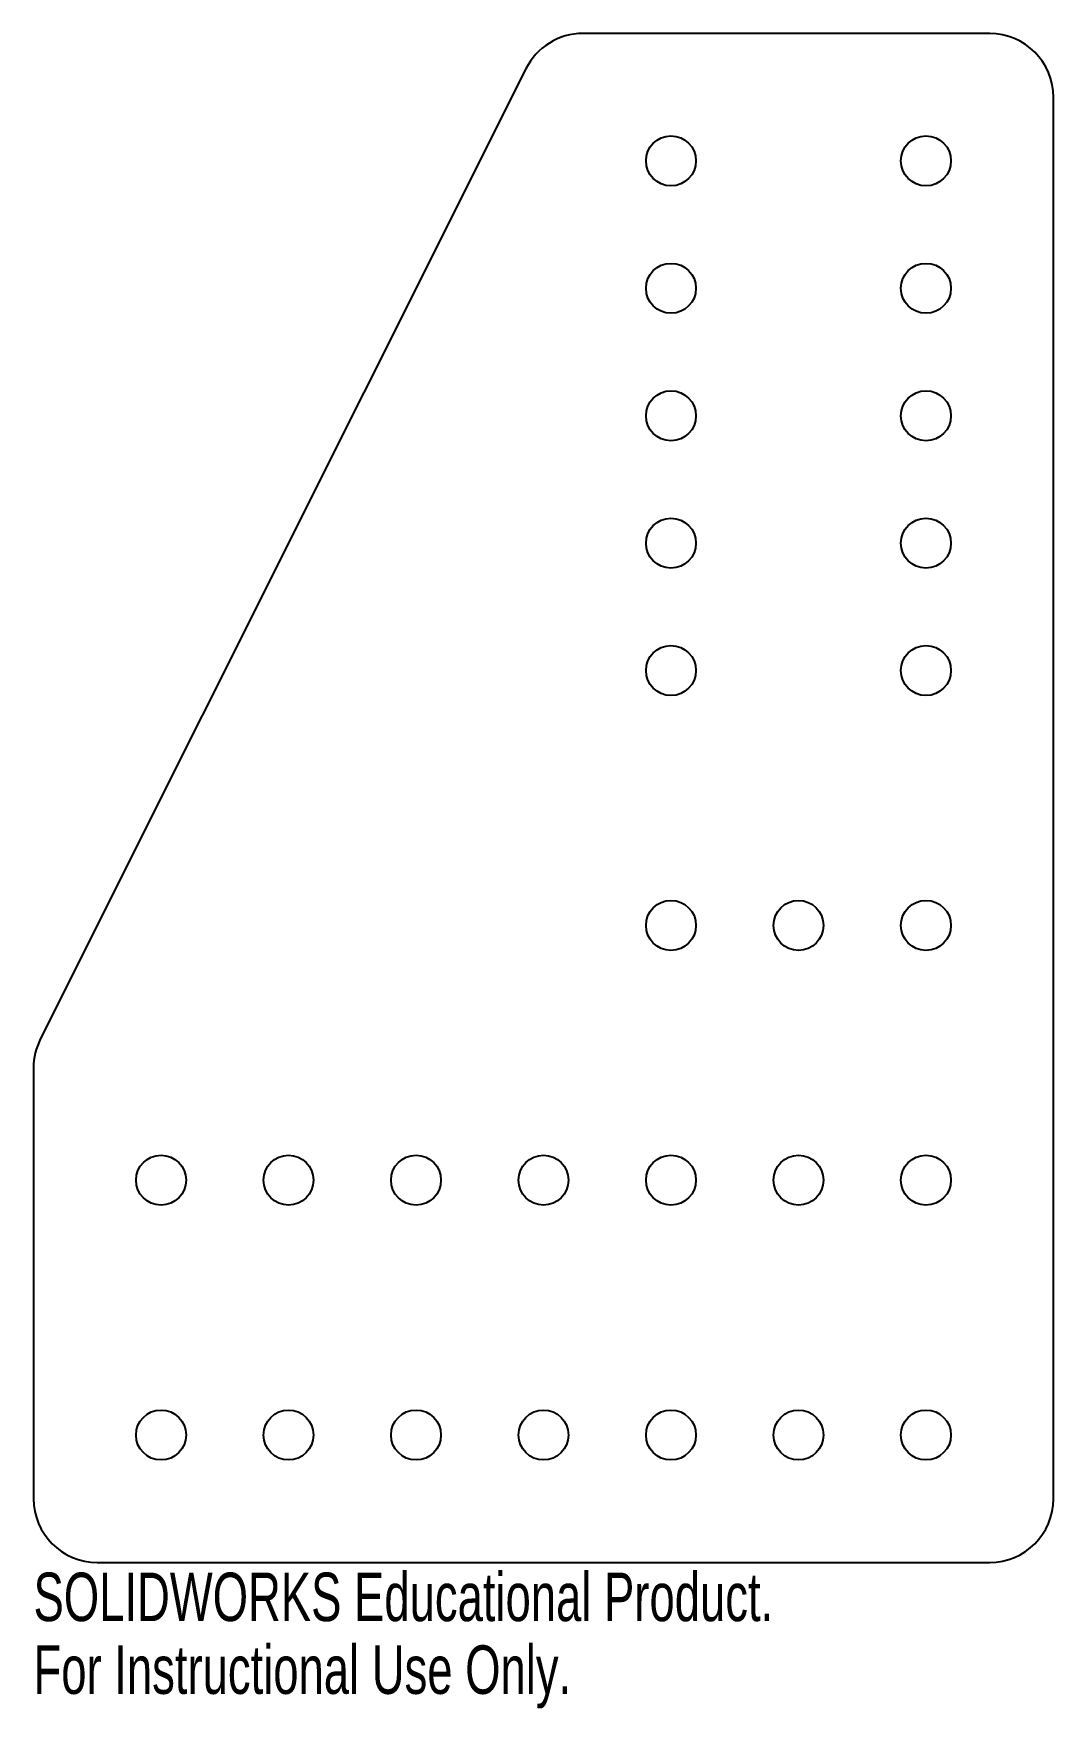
# Model space of a CAD drawing. Header units: inches. Extents: x 0 to 4, y -0.57 to 6.
import ezdxf

# ---------------------------------------------------------------- set-up
doc = ezdxf.new("R2010")
doc.units = ezdxf.units.IN
doc.header["$MEASUREMENT"] = 0
doc.styles.add('SLDTEXTSTYLE0', font='TXT', dxfattribs={"width": 0.7})

msp = doc.modelspace()

# ---------------------------------------------------------------- linework, layer by layer
at = {"color": 7, "linetype": 'Continuous', "lineweight": 25}
for p, q in [((3.75, 6), (2.1545, 6)), ((1.9309, 5.8618), (0.0264, 2.0528)), ((4, 0.25), (4, 5.75)), ((0, 1.941), (0, 0.25)), ((0.25, 0), (3.75, 0))]:
    msp.add_line(p, q, dxfattribs=at)
for centre in [(2.5, 5.5), (3.5, 5.5), (2.5, 5), (3.5, 5), (2.5, 4.5), (3.5, 4.5), (2.5, 4), (3.5, 4), (2.5, 3.5), (3.5, 3.5), (2.5, 2.5), (3, 2.5), (3.5, 2.5), (0.5, 1.5), (1, 1.5), (1.5, 1.5), (2, 1.5), (2.5, 1.5), (3, 1.5), (3.5, 1.5), (0.5, 0.5), (1, 0.5), (1.5, 0.5), (2, 0.5), (2.5, 0.5), (3, 0.5), (3.5, 0.5)]:
    msp.add_circle(centre, 0.098, dxfattribs=at)
for centre, start, end in [((2.1545, 5.75), 90, 153.43495), ((3.75, 5.75), 0, 90), ((0.25, 1.941), 153.43495, 180), ((0.25, 0.25), 180, 270), ((3.75, 0.25), 270, 0)]:
    msp.add_arc(centre, 0.25, start, end, dxfattribs=at)

# ---------------------------------------------------------------- texts
at = {"color": 7, "linetype": 'Continuous', "char_height": 0.1903, "attachment_point": 1, "style": 'SLDTEXTSTYLE0'}
for s, insert in [('SOLIDWORKS Educational Product.', (0, -0.0401)), ('For Instructional Use Only.', (0, -0.3256))]:
    msp.add_mtext(s, dxfattribs=dict(at, insert=insert))

doc.saveas('drawing.dxf')
